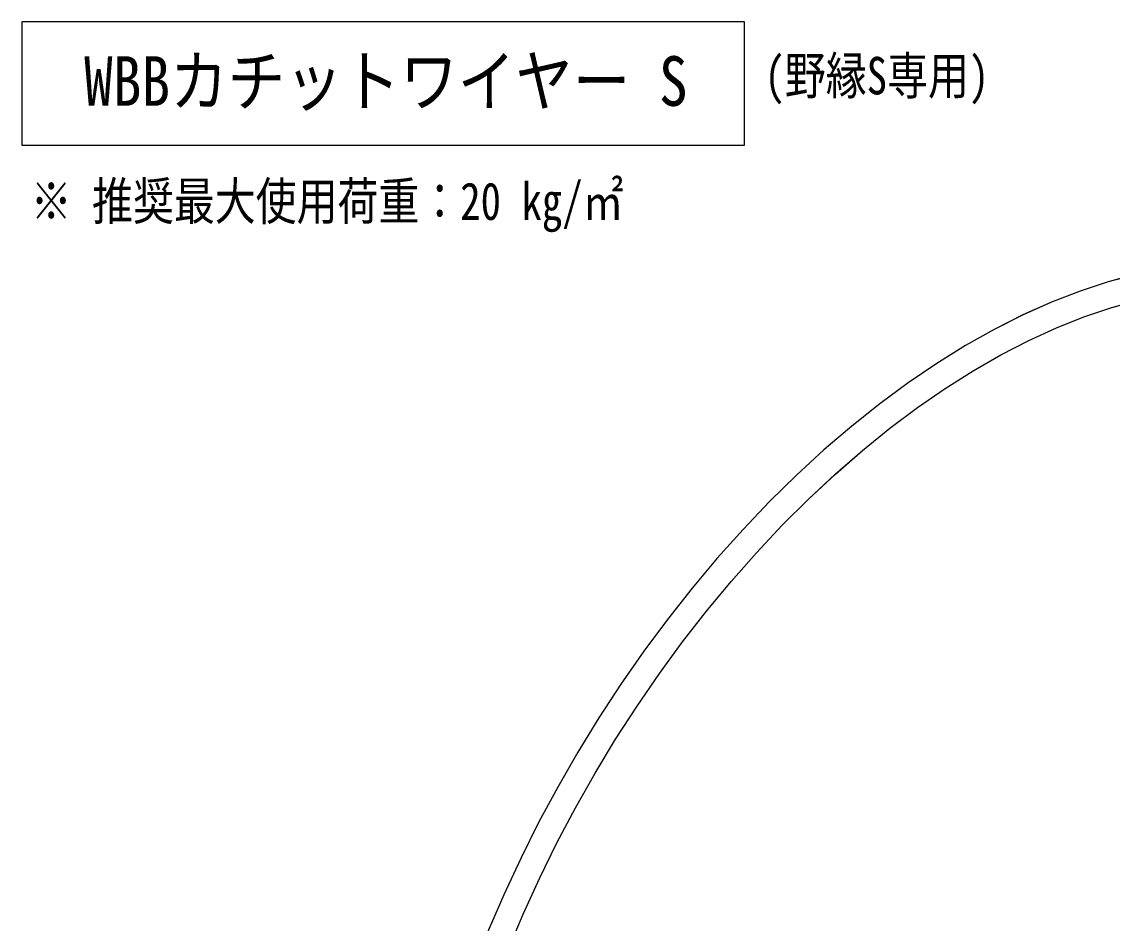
# Model space of a CAD drawing. Units: millimetres on the paper. Extents: x -141 to 141, y -97 to 98.
# Drawn here: x 55.69 to 98.34, y -50.28 to -15.03 of the extents above; entities that cross this region are included whole.
import ezdxf
from ezdxf.enums import TextEntityAlignment as Align

# ---------------------------------------------------------------- set-up
doc = ezdxf.new("R2010")
doc.units = ezdxf.units.MM
doc.layers.add('0-0_文字･図枠･寸法', color=7, linetype='Continuous')
doc.layers.add('0-3_BBカチットワイヤー', color=7, linetype='Continuous')
doc.styles.add('ＭＳ ゴシック', font='')
doc.styles.get('ＭＳ ゴシック').set_extended_font_data('MS Gothic')

msp = doc.modelspace()

# ---------------------------------------------------------------- linework, layer by layer
at = {"layer": '0-0_文字･図枠･寸法'}
msp.add_lwpolyline([(55.692, -15.027), (55.692, -19.854), (83.952, -19.854), (83.952, -15.027)], close=True, dxfattribs=at)
at = {"layer": '0-3_BBカチットワイヤー'}
for points in [[(99.27, -24.904), (98.18, -25.195), (97.077, -25.558), (95.965, -25.989), (94.846, -26.49), (93.724, -27.057), (92.6, -27.69), (91.478, -28.386), (90.361, -29.145), (89.251, -29.963), (88.15, -30.84), (87.063, -31.772), (85.991, -32.758), (84.936, -33.795), (83.902, -34.88), (82.891, -36.011), (81.905, -37.185), (80.947, -38.398), (80.019, -39.649), (79.123, -40.933), (78.262, -42.249), (77.437, -43.592), (76.651, -44.959), (75.905, -46.347), (75.202, -47.752), (74.543, -49.172), (74.063, -50.281)], [(99.271, -24.903), (98.181, -25.195), (97.078, -25.557), (95.966, -25.989), (94.847, -26.489), (93.724, -27.056), (92.6, -27.689), (91.478, -28.386), (90.361, -29.144), (89.251, -29.963), (88.151, -30.84), (87.063, -31.772), (85.991, -32.758), (84.936, -33.795), (83.902, -34.88), (82.891, -36.011), (81.905, -37.185), (80.947, -38.398), (80.019, -39.649), (79.123, -40.934), (78.262, -42.249), (77.437, -43.592), (76.651, -44.96), (75.905, -46.348), (75.202, -47.753)], [(74.985, -50.669), (75.301, -49.93), (75.939, -48.53), (76.621, -47.142), (77.345, -45.771), (78.11, -44.42), (78.913, -43.091), (79.753, -41.79), (80.627, -40.518), (81.534, -39.279), (82.47, -38.077), (83.433, -36.914), (84.421, -35.794), (85.431, -34.719), (86.461, -33.693), (87.508, -32.716), (88.568, -31.793), (89.64, -30.926), (90.721, -30.116), (91.807, -29.366), (92.897, -28.677), (93.986, -28.052), (95.072, -27.491), (96.153, -26.996), (97.225, -26.568), (98.285, -26.208), (99.332, -25.917)], [(74.985, -50.668), (75.302, -49.929), (75.94, -48.529), (76.621, -47.142), (77.346, -45.77), (78.11, -44.419), (78.914, -43.091), (79.753, -41.789), (80.628, -40.517), (81.534, -39.279), (82.47, -38.077), (83.433, -36.914), (84.421, -35.794), (85.431, -34.719), (86.461, -33.693), (87.507, -32.717), (88.568, -31.794), (89.64, -30.926), (90.721, -30.116), (91.807, -29.366), (92.896, -28.678), (93.985, -28.052), (95.071, -27.491), (96.152, -26.996), (97.224, -26.568), (98.284, -26.209), (99.331, -25.918)], [(75.202, -47.753), (74.542, -49.173), (74.062, -50.282)]]:
    msp.add_lwpolyline(points, dxfattribs=at)
msp.add_arc((83.395, -54.413), 10.206, 156.1156, 179.0951, dxfattribs=at)

# ---------------------------------------------------------------- texts
at = {"layer": '0-0_文字･図枠･寸法', "style": 'ＭＳ ゴシック'}
for s, height, width, p in [('(野縁S専用)', 1.466, 0.8, (84.735, -18.306)), ('WBBカチットワイヤー S', 1.94, 0.85, (58.128, -18.895)), ('※ 推奨最大使用荷重：20 kg/㎡', 1.466, 0.8, (56.042, -23.215))]:
    msp.add_text(s, height=height, dxfattribs=dict(at, width=width)).set_placement(p, align=Align.BOTTOM_LEFT)

doc.saveas('drawing.dxf')
